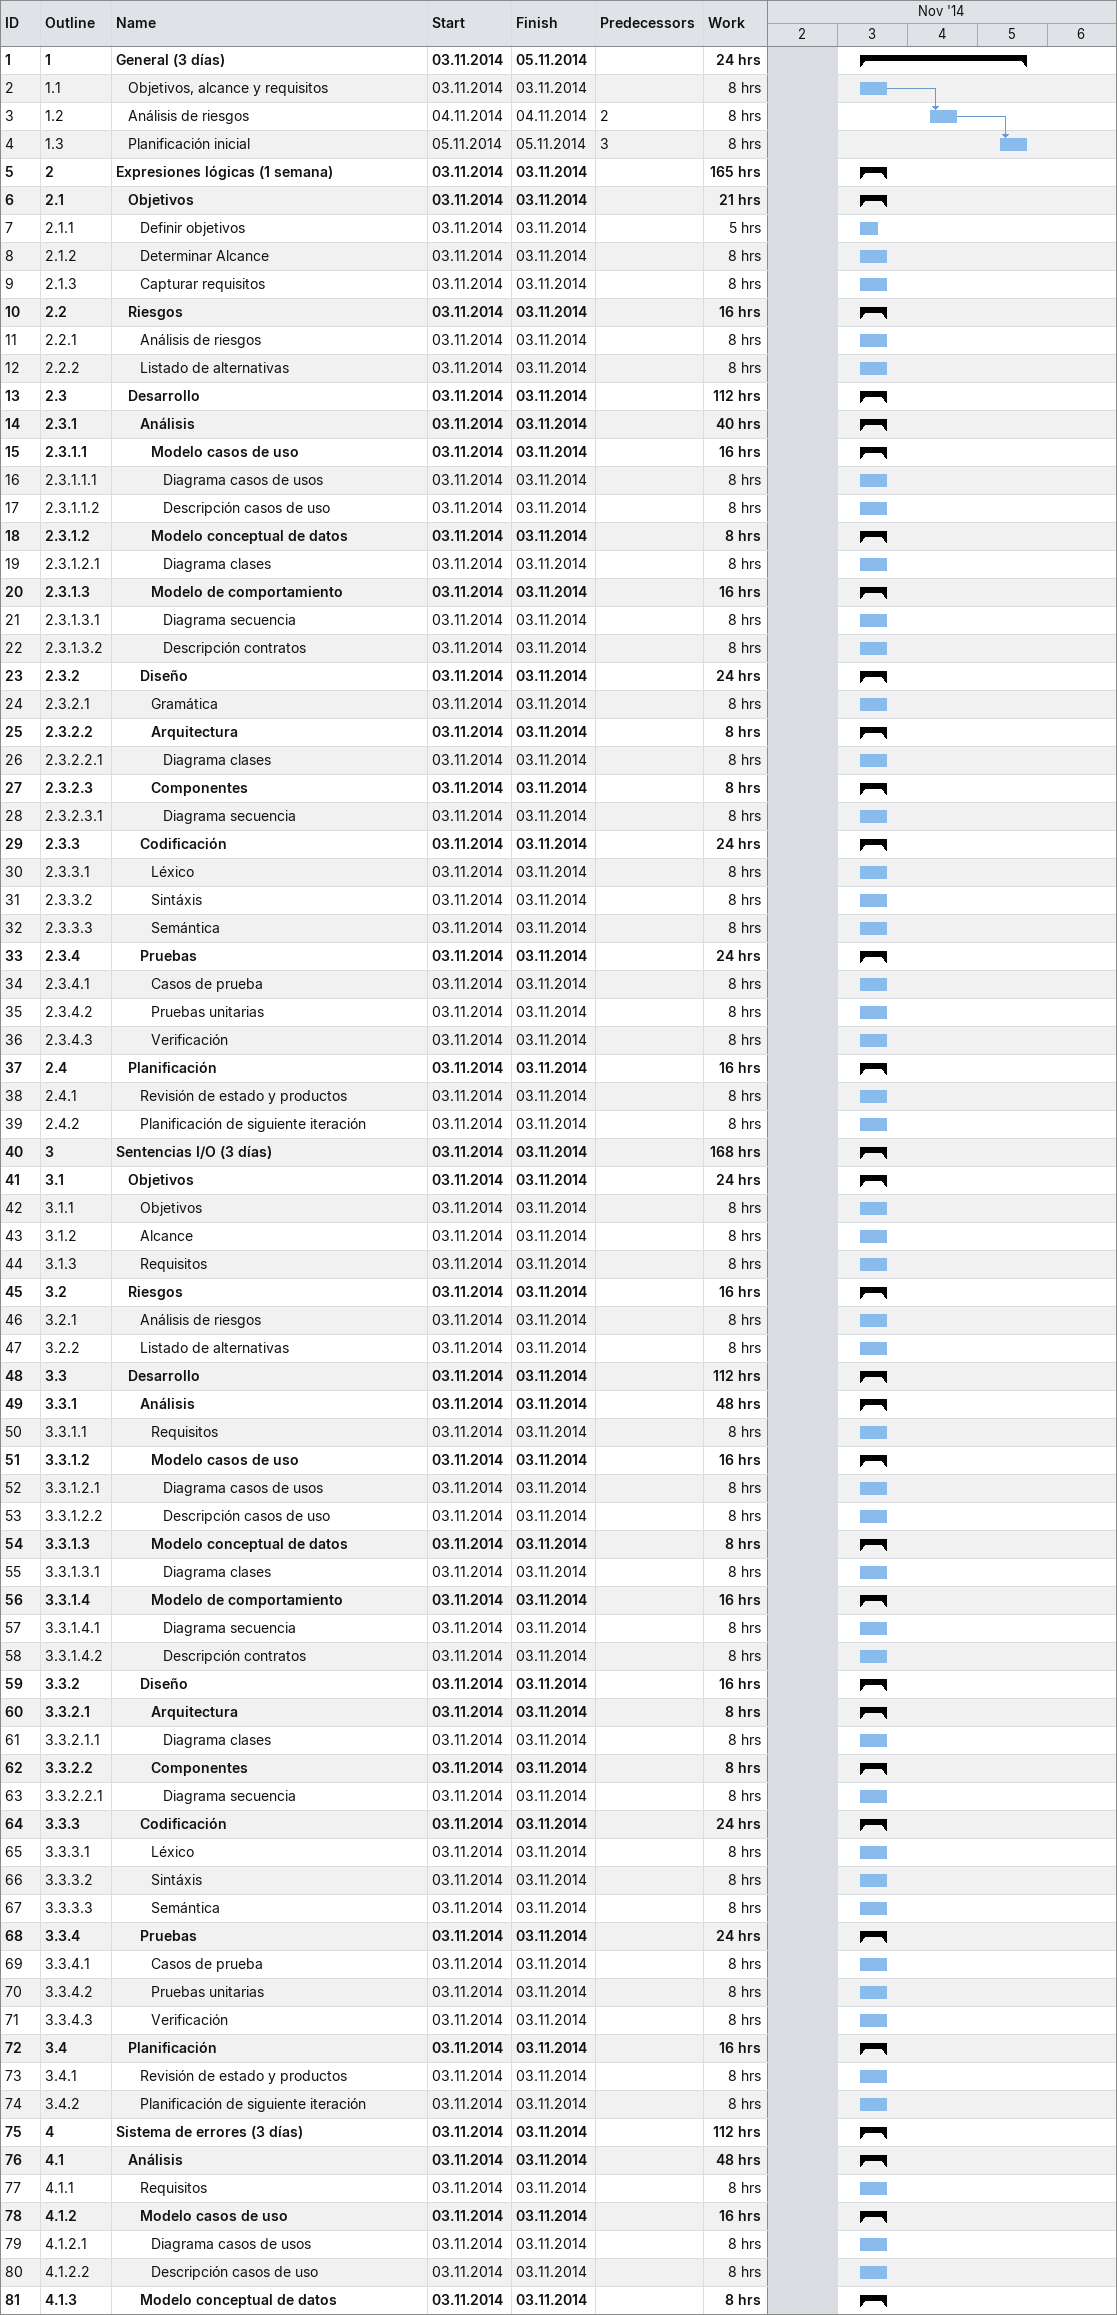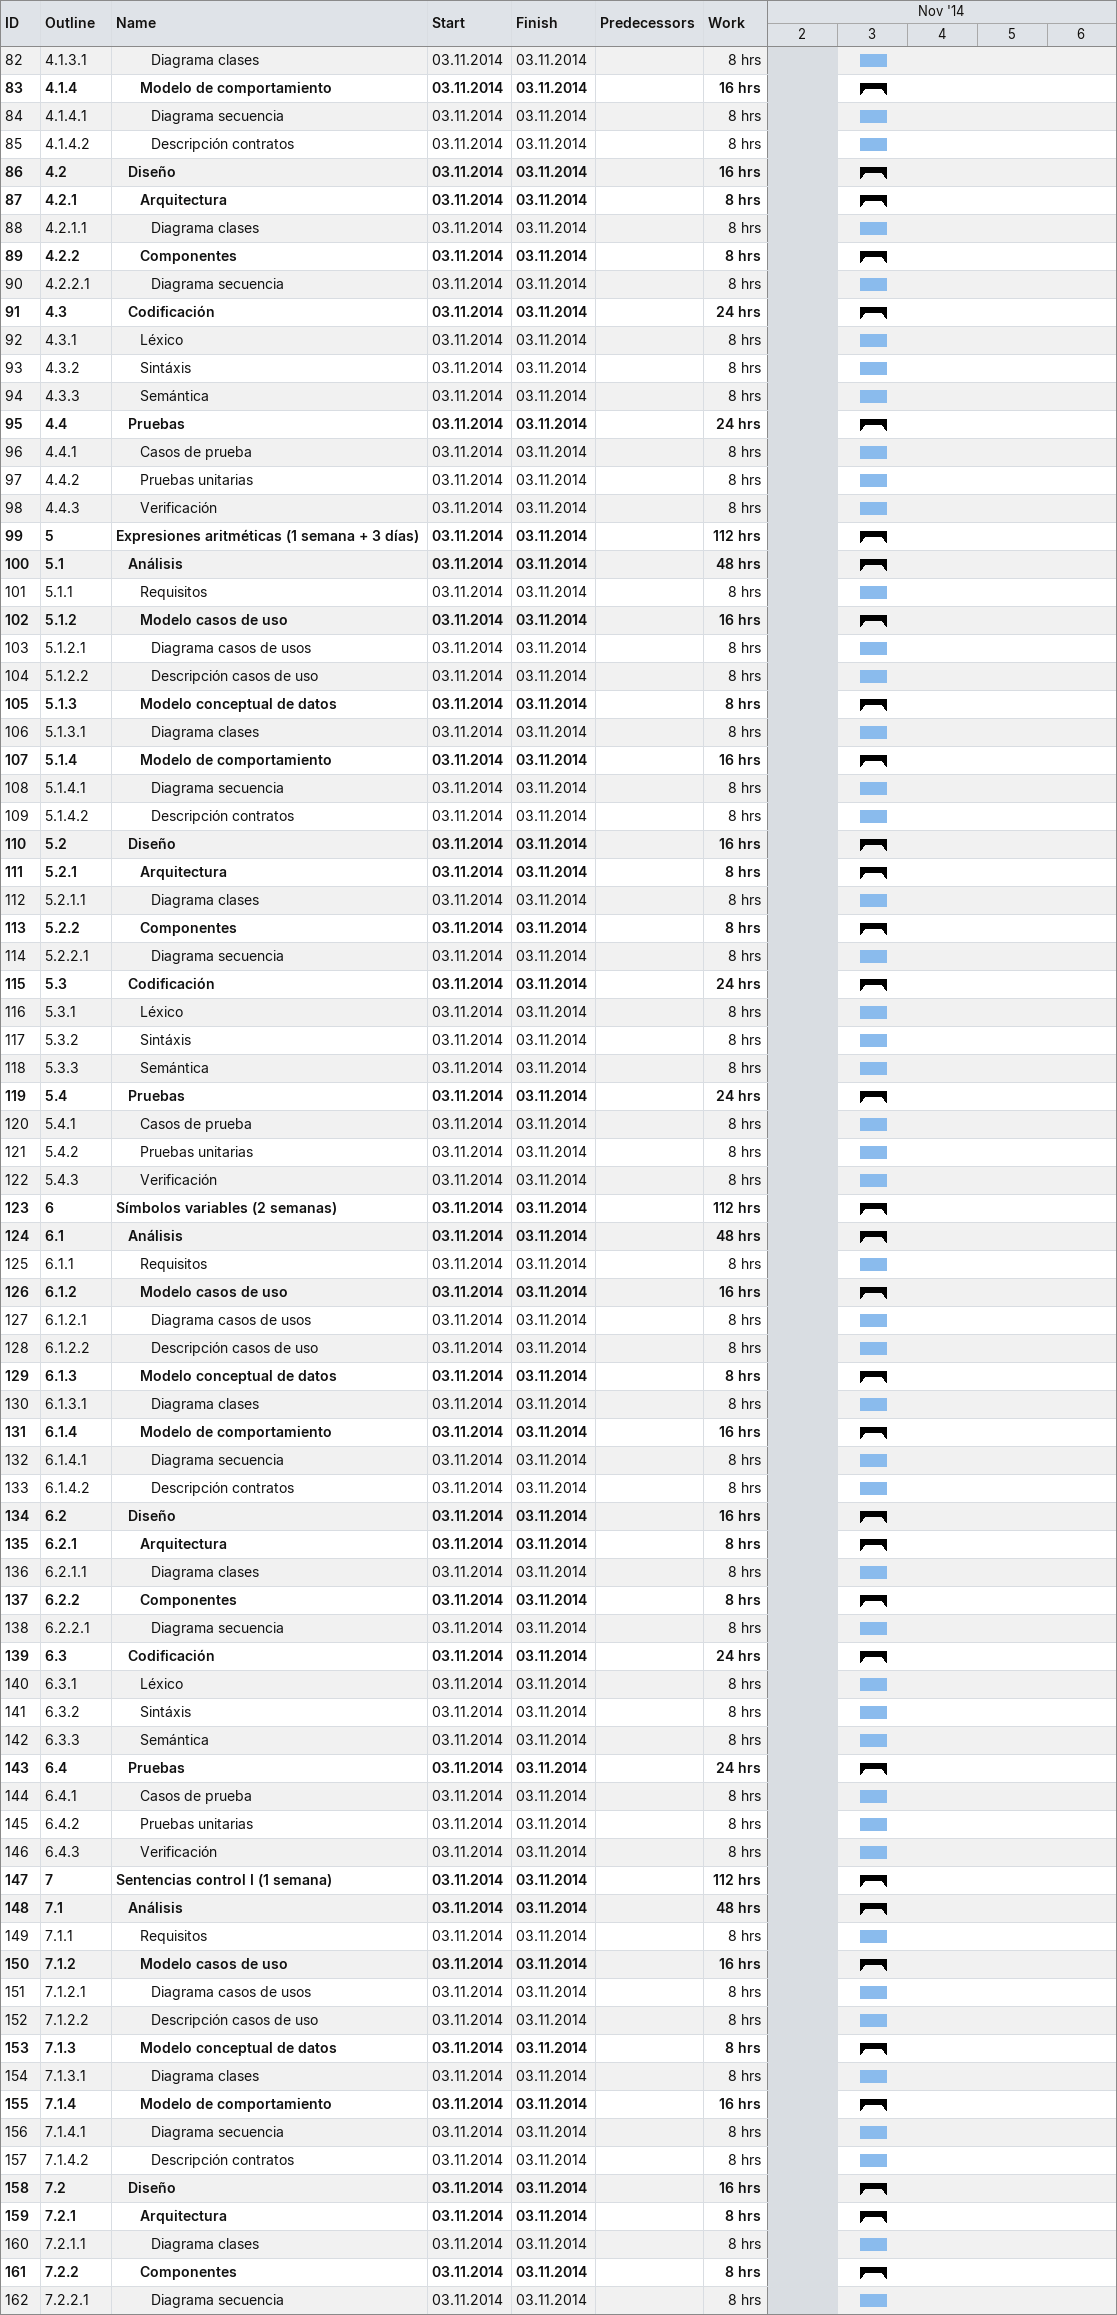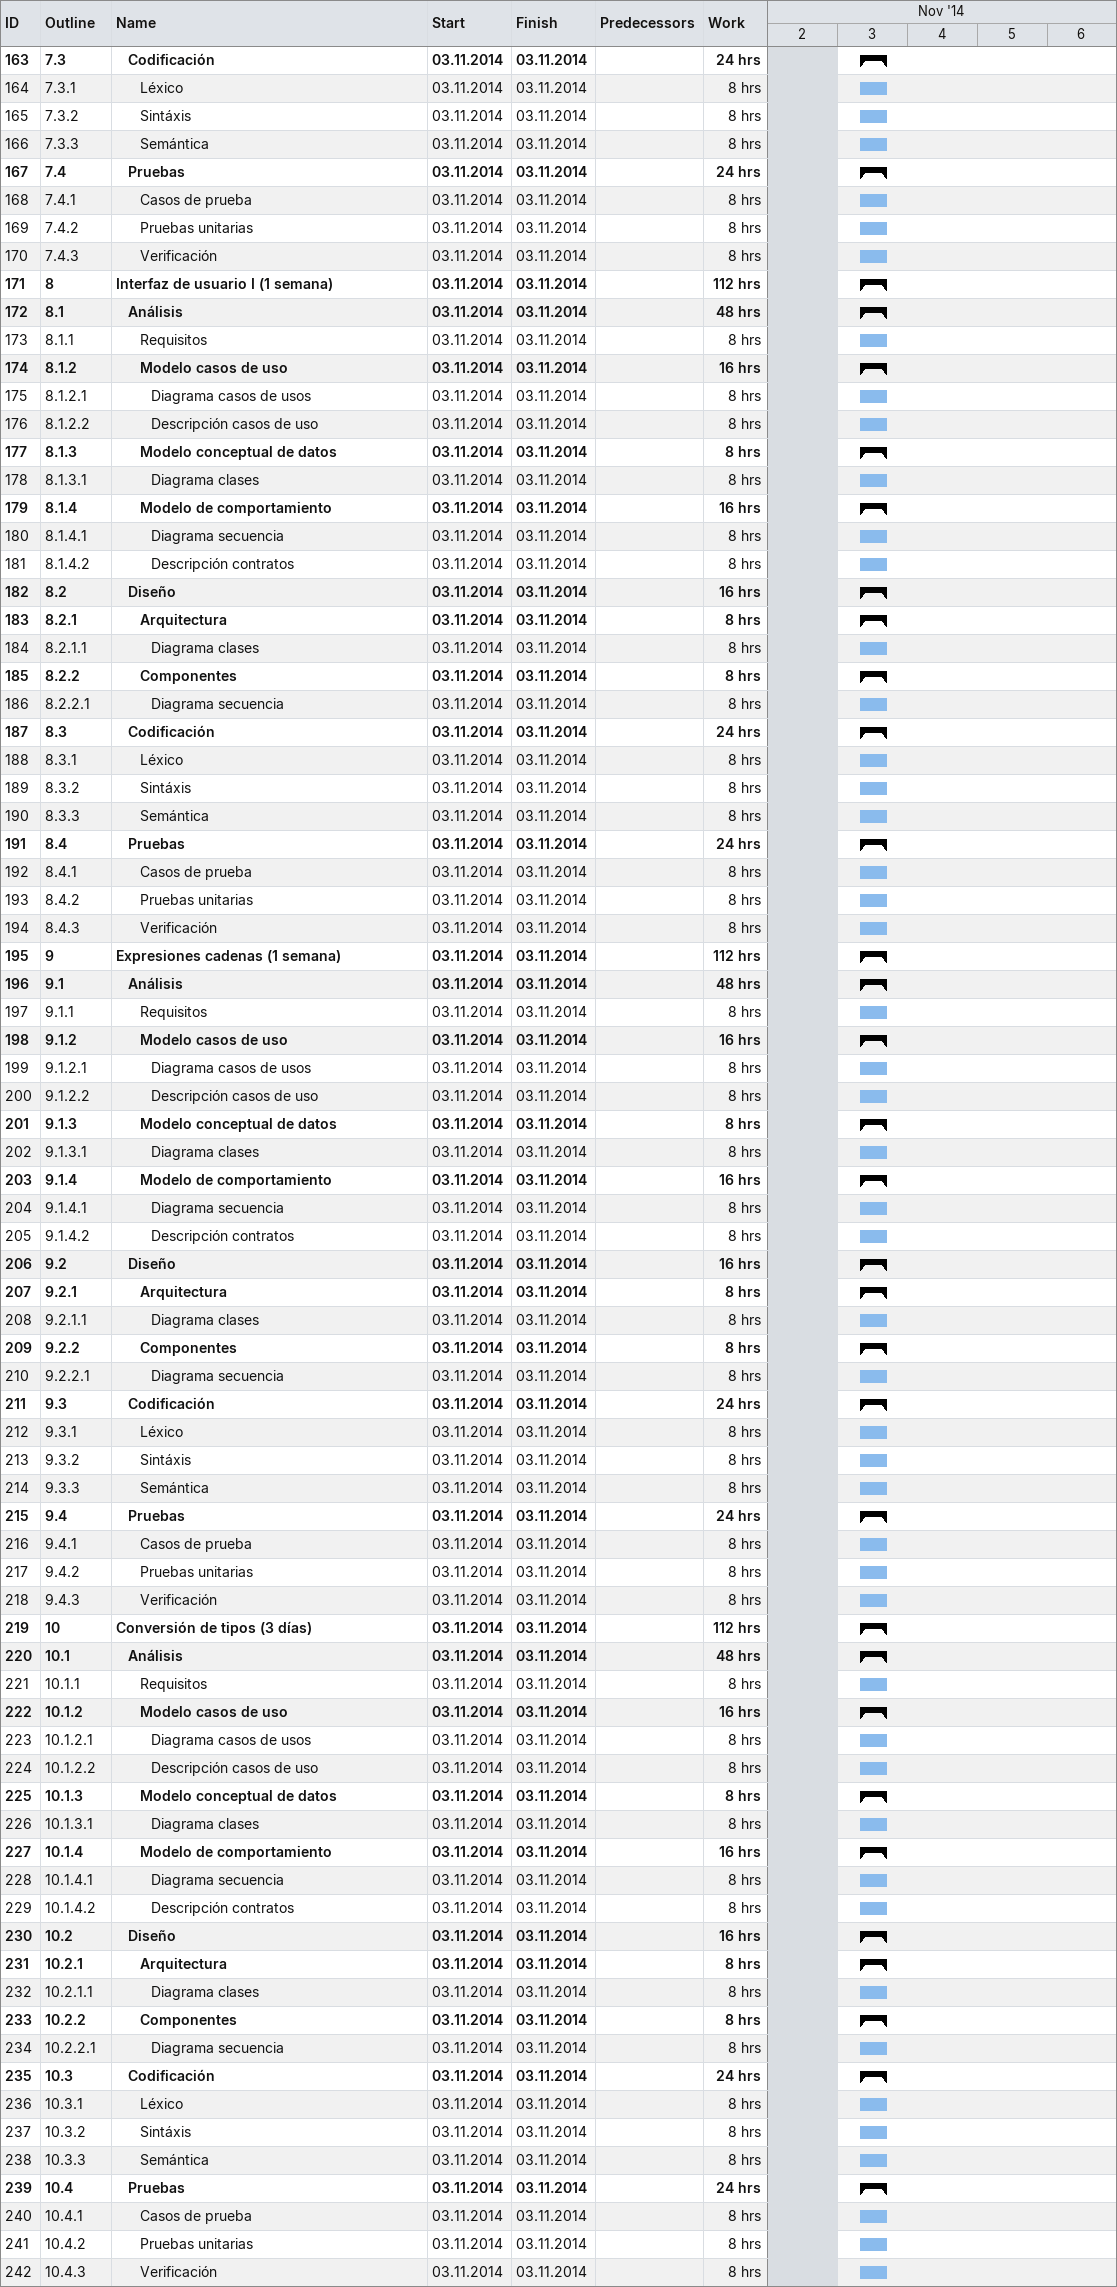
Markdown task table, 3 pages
| ID | WBS | Task | Start | Finish | Predecessors | Work (h) |
|---|---|---|---|---|---|---|
| 1 | 1 | **General (3 días)** | 2014-11-03 | 2014-11-05 |  | 24 |
| 2 | 1.1 | Objetivos, alcance y requisitos | 2014-11-03 | 2014-11-03 |  | 8 |
| 3 | 1.2 | Análisis de riesgos | 2014-11-04 | 2014-11-04 | 2 | 8 |
| 4 | 1.3 | Planificación inicial | 2014-11-05 | 2014-11-05 | 3 | 8 |
| 5 | 2 | **Expresiones lógicas (1 semana)** | 2014-11-03 | 2014-11-03 |  | 165 |
| 6 | 2.1 | **Objetivos** | 2014-11-03 | 2014-11-03 |  | 21 |
| 7 | 2.1.1 | Definir objetivos | 2014-11-03 | 2014-11-03 |  | 5 |
| 8 | 2.1.2 | Determinar Alcance | 2014-11-03 | 2014-11-03 |  | 8 |
| 9 | 2.1.3 | Capturar requisitos | 2014-11-03 | 2014-11-03 |  | 8 |
| 10 | 2.2 | **Riesgos** | 2014-11-03 | 2014-11-03 |  | 16 |
| 11 | 2.2.1 | Análisis de riesgos | 2014-11-03 | 2014-11-03 |  | 8 |
| 12 | 2.2.2 | Listado de alternativas | 2014-11-03 | 2014-11-03 |  | 8 |
| 13 | 2.3 | **Desarrollo** | 2014-11-03 | 2014-11-03 |  | 112 |
| 14 | 2.3.1 | **Análisis** | 2014-11-03 | 2014-11-03 |  | 40 |
| 15 | 2.3.1.1 | **Modelo casos de uso** | 2014-11-03 | 2014-11-03 |  | 16 |
| 16 | 2.3.1.1.1 | Diagrama casos de usos | 2014-11-03 | 2014-11-03 |  | 8 |
| 17 | 2.3.1.1.2 | Descripción casos de uso | 2014-11-03 | 2014-11-03 |  | 8 |
| 18 | 2.3.1.2 | **Modelo conceptual de datos** | 2014-11-03 | 2014-11-03 |  | 8 |
| 19 | 2.3.1.2.1 | Diagrama clases | 2014-11-03 | 2014-11-03 |  | 8 |
| 20 | 2.3.1.3 | **Modelo de comportamiento** | 2014-11-03 | 2014-11-03 |  | 16 |
| 21 | 2.3.1.3.1 | Diagrama secuencia | 2014-11-03 | 2014-11-03 |  | 8 |
| 22 | 2.3.1.3.2 | Descripción contratos | 2014-11-03 | 2014-11-03 |  | 8 |
| 23 | 2.3.2 | **Diseño** | 2014-11-03 | 2014-11-03 |  | 24 |
| 24 | 2.3.2.1 | Gramática | 2014-11-03 | 2014-11-03 |  | 8 |
| 25 | 2.3.2.2 | **Arquitectura** | 2014-11-03 | 2014-11-03 |  | 8 |
| 26 | 2.3.2.2.1 | Diagrama clases | 2014-11-03 | 2014-11-03 |  | 8 |
| 27 | 2.3.2.3 | **Componentes** | 2014-11-03 | 2014-11-03 |  | 8 |
| 28 | 2.3.2.3.1 | Diagrama secuencia | 2014-11-03 | 2014-11-03 |  | 8 |
| 29 | 2.3.3 | **Codificación** | 2014-11-03 | 2014-11-03 |  | 24 |
| 30 | 2.3.3.1 | Léxico | 2014-11-03 | 2014-11-03 |  | 8 |
| 31 | 2.3.3.2 | Sintáxis | 2014-11-03 | 2014-11-03 |  | 8 |
| 32 | 2.3.3.3 | Semántica | 2014-11-03 | 2014-11-03 |  | 8 |
| 33 | 2.3.4 | **Pruebas** | 2014-11-03 | 2014-11-03 |  | 24 |
| 34 | 2.3.4.1 | Casos de prueba | 2014-11-03 | 2014-11-03 |  | 8 |
| 35 | 2.3.4.2 | Pruebas unitarias | 2014-11-03 | 2014-11-03 |  | 8 |
| 36 | 2.3.4.3 | Verificación | 2014-11-03 | 2014-11-03 |  | 8 |
| 37 | 2.4 | **Planificación** | 2014-11-03 | 2014-11-03 |  | 16 |
| 38 | 2.4.1 | Revisión de estado y productos | 2014-11-03 | 2014-11-03 |  | 8 |
| 39 | 2.4.2 | Planificación de siguiente iteración | 2014-11-03 | 2014-11-03 |  | 8 |
| 40 | 3 | **Sentencias I/O (3 días)** | 2014-11-03 | 2014-11-03 |  | 168 |
| 41 | 3.1 | **Objetivos** | 2014-11-03 | 2014-11-03 |  | 24 |
| 42 | 3.1.1 | Objetivos | 2014-11-03 | 2014-11-03 |  | 8 |
| 43 | 3.1.2 | Alcance | 2014-11-03 | 2014-11-03 |  | 8 |
| 44 | 3.1.3 | Requisitos | 2014-11-03 | 2014-11-03 |  | 8 |
| 45 | 3.2 | **Riesgos** | 2014-11-03 | 2014-11-03 |  | 16 |
| 46 | 3.2.1 | Análisis de riesgos | 2014-11-03 | 2014-11-03 |  | 8 |
| 47 | 3.2.2 | Listado de alternativas | 2014-11-03 | 2014-11-03 |  | 8 |
| 48 | 3.3 | **Desarrollo** | 2014-11-03 | 2014-11-03 |  | 112 |
| 49 | 3.3.1 | **Análisis** | 2014-11-03 | 2014-11-03 |  | 48 |
| 50 | 3.3.1.1 | Requisitos | 2014-11-03 | 2014-11-03 |  | 8 |
| 51 | 3.3.1.2 | **Modelo casos de uso** | 2014-11-03 | 2014-11-03 |  | 16 |
| 52 | 3.3.1.2.1 | Diagrama casos de usos | 2014-11-03 | 2014-11-03 |  | 8 |
| 53 | 3.3.1.2.2 | Descripción casos de uso | 2014-11-03 | 2014-11-03 |  | 8 |
| 54 | 3.3.1.3 | **Modelo conceptual de datos** | 2014-11-03 | 2014-11-03 |  | 8 |
| 55 | 3.3.1.3.1 | Diagrama clases | 2014-11-03 | 2014-11-03 |  | 8 |
| 56 | 3.3.1.4 | **Modelo de comportamiento** | 2014-11-03 | 2014-11-03 |  | 16 |
| 57 | 3.3.1.4.1 | Diagrama secuencia | 2014-11-03 | 2014-11-03 |  | 8 |
| 58 | 3.3.1.4.2 | Descripción contratos | 2014-11-03 | 2014-11-03 |  | 8 |
| 59 | 3.3.2 | **Diseño** | 2014-11-03 | 2014-11-03 |  | 16 |
| 60 | 3.3.2.1 | **Arquitectura** | 2014-11-03 | 2014-11-03 |  | 8 |
| 61 | 3.3.2.1.1 | Diagrama clases | 2014-11-03 | 2014-11-03 |  | 8 |
| 62 | 3.3.2.2 | **Componentes** | 2014-11-03 | 2014-11-03 |  | 8 |
| 63 | 3.3.2.2.1 | Diagrama secuencia | 2014-11-03 | 2014-11-03 |  | 8 |
| 64 | 3.3.3 | **Codificación** | 2014-11-03 | 2014-11-03 |  | 24 |
| 65 | 3.3.3.1 | Léxico | 2014-11-03 | 2014-11-03 |  | 8 |
| 66 | 3.3.3.2 | Sintáxis | 2014-11-03 | 2014-11-03 |  | 8 |
| 67 | 3.3.3.3 | Semántica | 2014-11-03 | 2014-11-03 |  | 8 |
| 68 | 3.3.4 | **Pruebas** | 2014-11-03 | 2014-11-03 |  | 24 |
| 69 | 3.3.4.1 | Casos de prueba | 2014-11-03 | 2014-11-03 |  | 8 |
| 70 | 3.3.4.2 | Pruebas unitarias | 2014-11-03 | 2014-11-03 |  | 8 |
| 71 | 3.3.4.3 | Verificación | 2014-11-03 | 2014-11-03 |  | 8 |
| 72 | 3.4 | **Planificación** | 2014-11-03 | 2014-11-03 |  | 16 |
| 73 | 3.4.1 | Revisión de estado y productos | 2014-11-03 | 2014-11-03 |  | 8 |
| 74 | 3.4.2 | Planificación de siguiente iteración | 2014-11-03 | 2014-11-03 |  | 8 |
| 75 | 4 | **Sistema de errores (3 días)** | 2014-11-03 | 2014-11-03 |  | 112 |
| 76 | 4.1 | **Análisis** | 2014-11-03 | 2014-11-03 |  | 48 |
| 77 | 4.1.1 | Requisitos | 2014-11-03 | 2014-11-03 |  | 8 |
| 78 | 4.1.2 | **Modelo casos de uso** | 2014-11-03 | 2014-11-03 |  | 16 |
| 79 | 4.1.2.1 | Diagrama casos de usos | 2014-11-03 | 2014-11-03 |  | 8 |
| 80 | 4.1.2.2 | Descripción casos de uso | 2014-11-03 | 2014-11-03 |  | 8 |
| 81 | 4.1.3 | **Modelo conceptual de datos** | 2014-11-03 | 2014-11-03 |  | 8 |
| 82 | 4.1.3.1 | Diagrama clases | 2014-11-03 | 2014-11-03 |  | 8 |
| 83 | 4.1.4 | **Modelo de comportamiento** | 2014-11-03 | 2014-11-03 |  | 16 |
| 84 | 4.1.4.1 | Diagrama secuencia | 2014-11-03 | 2014-11-03 |  | 8 |
| 85 | 4.1.4.2 | Descripción contratos | 2014-11-03 | 2014-11-03 |  | 8 |
| 86 | 4.2 | **Diseño** | 2014-11-03 | 2014-11-03 |  | 16 |
| 87 | 4.2.1 | **Arquitectura** | 2014-11-03 | 2014-11-03 |  | 8 |
| 88 | 4.2.1.1 | Diagrama clases | 2014-11-03 | 2014-11-03 |  | 8 |
| 89 | 4.2.2 | **Componentes** | 2014-11-03 | 2014-11-03 |  | 8 |
| 90 | 4.2.2.1 | Diagrama secuencia | 2014-11-03 | 2014-11-03 |  | 8 |
| 91 | 4.3 | **Codificación** | 2014-11-03 | 2014-11-03 |  | 24 |
| 92 | 4.3.1 | Léxico | 2014-11-03 | 2014-11-03 |  | 8 |
| 93 | 4.3.2 | Sintáxis | 2014-11-03 | 2014-11-03 |  | 8 |
| 94 | 4.3.3 | Semántica | 2014-11-03 | 2014-11-03 |  | 8 |
| 95 | 4.4 | **Pruebas** | 2014-11-03 | 2014-11-03 |  | 24 |
| 96 | 4.4.1 | Casos de prueba | 2014-11-03 | 2014-11-03 |  | 8 |
| 97 | 4.4.2 | Pruebas unitarias | 2014-11-03 | 2014-11-03 |  | 8 |
| 98 | 4.4.3 | Verificación | 2014-11-03 | 2014-11-03 |  | 8 |
| 99 | 5 | **Expresiones aritméticas (1 semana + 3 días)** | 2014-11-03 | 2014-11-03 |  | 112 |
| 100 | 5.1 | **Análisis** | 2014-11-03 | 2014-11-03 |  | 48 |
| 101 | 5.1.1 | Requisitos | 2014-11-03 | 2014-11-03 |  | 8 |
| 102 | 5.1.2 | **Modelo casos de uso** | 2014-11-03 | 2014-11-03 |  | 16 |
| 103 | 5.1.2.1 | Diagrama casos de usos | 2014-11-03 | 2014-11-03 |  | 8 |
| 104 | 5.1.2.2 | Descripción casos de uso | 2014-11-03 | 2014-11-03 |  | 8 |
| 105 | 5.1.3 | **Modelo conceptual de datos** | 2014-11-03 | 2014-11-03 |  | 8 |
| 106 | 5.1.3.1 | Diagrama clases | 2014-11-03 | 2014-11-03 |  | 8 |
| 107 | 5.1.4 | **Modelo de comportamiento** | 2014-11-03 | 2014-11-03 |  | 16 |
| 108 | 5.1.4.1 | Diagrama secuencia | 2014-11-03 | 2014-11-03 |  | 8 |
| 109 | 5.1.4.2 | Descripción contratos | 2014-11-03 | 2014-11-03 |  | 8 |
| 110 | 5.2 | **Diseño** | 2014-11-03 | 2014-11-03 |  | 16 |
| 111 | 5.2.1 | **Arquitectura** | 2014-11-03 | 2014-11-03 |  | 8 |
| 112 | 5.2.1.1 | Diagrama clases | 2014-11-03 | 2014-11-03 |  | 8 |
| 113 | 5.2.2 | **Componentes** | 2014-11-03 | 2014-11-03 |  | 8 |
| 114 | 5.2.2.1 | Diagrama secuencia | 2014-11-03 | 2014-11-03 |  | 8 |
| 115 | 5.3 | **Codificación** | 2014-11-03 | 2014-11-03 |  | 24 |
| 116 | 5.3.1 | Léxico | 2014-11-03 | 2014-11-03 |  | 8 |
| 117 | 5.3.2 | Sintáxis | 2014-11-03 | 2014-11-03 |  | 8 |
| 118 | 5.3.3 | Semántica | 2014-11-03 | 2014-11-03 |  | 8 |
| 119 | 5.4 | **Pruebas** | 2014-11-03 | 2014-11-03 |  | 24 |
| 120 | 5.4.1 | Casos de prueba | 2014-11-03 | 2014-11-03 |  | 8 |
| 121 | 5.4.2 | Pruebas unitarias | 2014-11-03 | 2014-11-03 |  | 8 |
| 122 | 5.4.3 | Verificación | 2014-11-03 | 2014-11-03 |  | 8 |
| 123 | 6 | **Símbolos variables (2 semanas)** | 2014-11-03 | 2014-11-03 |  | 112 |
| 124 | 6.1 | **Análisis** | 2014-11-03 | 2014-11-03 |  | 48 |
| 125 | 6.1.1 | Requisitos | 2014-11-03 | 2014-11-03 |  | 8 |
| 126 | 6.1.2 | **Modelo casos de uso** | 2014-11-03 | 2014-11-03 |  | 16 |
| 127 | 6.1.2.1 | Diagrama casos de usos | 2014-11-03 | 2014-11-03 |  | 8 |
| 128 | 6.1.2.2 | Descripción casos de uso | 2014-11-03 | 2014-11-03 |  | 8 |
| 129 | 6.1.3 | **Modelo conceptual de datos** | 2014-11-03 | 2014-11-03 |  | 8 |
| 130 | 6.1.3.1 | Diagrama clases | 2014-11-03 | 2014-11-03 |  | 8 |
| 131 | 6.1.4 | **Modelo de comportamiento** | 2014-11-03 | 2014-11-03 |  | 16 |
| 132 | 6.1.4.1 | Diagrama secuencia | 2014-11-03 | 2014-11-03 |  | 8 |
| 133 | 6.1.4.2 | Descripción contratos | 2014-11-03 | 2014-11-03 |  | 8 |
| 134 | 6.2 | **Diseño** | 2014-11-03 | 2014-11-03 |  | 16 |
| 135 | 6.2.1 | **Arquitectura** | 2014-11-03 | 2014-11-03 |  | 8 |
| 136 | 6.2.1.1 | Diagrama clases | 2014-11-03 | 2014-11-03 |  | 8 |
| 137 | 6.2.2 | **Componentes** | 2014-11-03 | 2014-11-03 |  | 8 |
| 138 | 6.2.2.1 | Diagrama secuencia | 2014-11-03 | 2014-11-03 |  | 8 |
| 139 | 6.3 | **Codificación** | 2014-11-03 | 2014-11-03 |  | 24 |
| 140 | 6.3.1 | Léxico | 2014-11-03 | 2014-11-03 |  | 8 |
| 141 | 6.3.2 | Sintáxis | 2014-11-03 | 2014-11-03 |  | 8 |
| 142 | 6.3.3 | Semántica | 2014-11-03 | 2014-11-03 |  | 8 |
| 143 | 6.4 | **Pruebas** | 2014-11-03 | 2014-11-03 |  | 24 |
| 144 | 6.4.1 | Casos de prueba | 2014-11-03 | 2014-11-03 |  | 8 |
| 145 | 6.4.2 | Pruebas unitarias | 2014-11-03 | 2014-11-03 |  | 8 |
| 146 | 6.4.3 | Verificación | 2014-11-03 | 2014-11-03 |  | 8 |
| 147 | 7 | **Sentencias control I (1 semana)** | 2014-11-03 | 2014-11-03 |  | 112 |
| 148 | 7.1 | **Análisis** | 2014-11-03 | 2014-11-03 |  | 48 |
| 149 | 7.1.1 | Requisitos | 2014-11-03 | 2014-11-03 |  | 8 |
| 150 | 7.1.2 | **Modelo casos de uso** | 2014-11-03 | 2014-11-03 |  | 16 |
| 151 | 7.1.2.1 | Diagrama casos de usos | 2014-11-03 | 2014-11-03 |  | 8 |
| 152 | 7.1.2.2 | Descripción casos de uso | 2014-11-03 | 2014-11-03 |  | 8 |
| 153 | 7.1.3 | **Modelo conceptual de datos** | 2014-11-03 | 2014-11-03 |  | 8 |
| 154 | 7.1.3.1 | Diagrama clases | 2014-11-03 | 2014-11-03 |  | 8 |
| 155 | 7.1.4 | **Modelo de comportamiento** | 2014-11-03 | 2014-11-03 |  | 16 |
| 156 | 7.1.4.1 | Diagrama secuencia | 2014-11-03 | 2014-11-03 |  | 8 |
| 157 | 7.1.4.2 | Descripción contratos | 2014-11-03 | 2014-11-03 |  | 8 |
| 158 | 7.2 | **Diseño** | 2014-11-03 | 2014-11-03 |  | 16 |
| 159 | 7.2.1 | **Arquitectura** | 2014-11-03 | 2014-11-03 |  | 8 |
| 160 | 7.2.1.1 | Diagrama clases | 2014-11-03 | 2014-11-03 |  | 8 |
| 161 | 7.2.2 | **Componentes** | 2014-11-03 | 2014-11-03 |  | 8 |
| 162 | 7.2.2.1 | Diagrama secuencia | 2014-11-03 | 2014-11-03 |  | 8 |
| 163 | 7.3 | **Codificación** | 2014-11-03 | 2014-11-03 |  | 24 |
| 164 | 7.3.1 | Léxico | 2014-11-03 | 2014-11-03 |  | 8 |
| 165 | 7.3.2 | Sintáxis | 2014-11-03 | 2014-11-03 |  | 8 |
| 166 | 7.3.3 | Semántica | 2014-11-03 | 2014-11-03 |  | 8 |
| 167 | 7.4 | **Pruebas** | 2014-11-03 | 2014-11-03 |  | 24 |
| 168 | 7.4.1 | Casos de prueba | 2014-11-03 | 2014-11-03 |  | 8 |
| 169 | 7.4.2 | Pruebas unitarias | 2014-11-03 | 2014-11-03 |  | 8 |
| 170 | 7.4.3 | Verificación | 2014-11-03 | 2014-11-03 |  | 8 |
| 171 | 8 | **Interfaz de usuario I (1 semana)** | 2014-11-03 | 2014-11-03 |  | 112 |
| 172 | 8.1 | **Análisis** | 2014-11-03 | 2014-11-03 |  | 48 |
| 173 | 8.1.1 | Requisitos | 2014-11-03 | 2014-11-03 |  | 8 |
| 174 | 8.1.2 | **Modelo casos de uso** | 2014-11-03 | 2014-11-03 |  | 16 |
| 175 | 8.1.2.1 | Diagrama casos de usos | 2014-11-03 | 2014-11-03 |  | 8 |
| 176 | 8.1.2.2 | Descripción casos de uso | 2014-11-03 | 2014-11-03 |  | 8 |
| 177 | 8.1.3 | **Modelo conceptual de datos** | 2014-11-03 | 2014-11-03 |  | 8 |
| 178 | 8.1.3.1 | Diagrama clases | 2014-11-03 | 2014-11-03 |  | 8 |
| 179 | 8.1.4 | **Modelo de comportamiento** | 2014-11-03 | 2014-11-03 |  | 16 |
| 180 | 8.1.4.1 | Diagrama secuencia | 2014-11-03 | 2014-11-03 |  | 8 |
| 181 | 8.1.4.2 | Descripción contratos | 2014-11-03 | 2014-11-03 |  | 8 |
| 182 | 8.2 | **Diseño** | 2014-11-03 | 2014-11-03 |  | 16 |
| 183 | 8.2.1 | **Arquitectura** | 2014-11-03 | 2014-11-03 |  | 8 |
| 184 | 8.2.1.1 | Diagrama clases | 2014-11-03 | 2014-11-03 |  | 8 |
| 185 | 8.2.2 | **Componentes** | 2014-11-03 | 2014-11-03 |  | 8 |
| 186 | 8.2.2.1 | Diagrama secuencia | 2014-11-03 | 2014-11-03 |  | 8 |
| 187 | 8.3 | **Codificación** | 2014-11-03 | 2014-11-03 |  | 24 |
| 188 | 8.3.1 | Léxico | 2014-11-03 | 2014-11-03 |  | 8 |
| 189 | 8.3.2 | Sintáxis | 2014-11-03 | 2014-11-03 |  | 8 |
| 190 | 8.3.3 | Semántica | 2014-11-03 | 2014-11-03 |  | 8 |
| 191 | 8.4 | **Pruebas** | 2014-11-03 | 2014-11-03 |  | 24 |
| 192 | 8.4.1 | Casos de prueba | 2014-11-03 | 2014-11-03 |  | 8 |
| 193 | 8.4.2 | Pruebas unitarias | 2014-11-03 | 2014-11-03 |  | 8 |
| 194 | 8.4.3 | Verificación | 2014-11-03 | 2014-11-03 |  | 8 |
| 195 | 9 | **Expresiones cadenas (1 semana)** | 2014-11-03 | 2014-11-03 |  | 112 |
| 196 | 9.1 | **Análisis** | 2014-11-03 | 2014-11-03 |  | 48 |
| 197 | 9.1.1 | Requisitos | 2014-11-03 | 2014-11-03 |  | 8 |
| 198 | 9.1.2 | **Modelo casos de uso** | 2014-11-03 | 2014-11-03 |  | 16 |
| 199 | 9.1.2.1 | Diagrama casos de usos | 2014-11-03 | 2014-11-03 |  | 8 |
| 200 | 9.1.2.2 | Descripción casos de uso | 2014-11-03 | 2014-11-03 |  | 8 |
| 201 | 9.1.3 | **Modelo conceptual de datos** | 2014-11-03 | 2014-11-03 |  | 8 |
| 202 | 9.1.3.1 | Diagrama clases | 2014-11-03 | 2014-11-03 |  | 8 |
| 203 | 9.1.4 | **Modelo de comportamiento** | 2014-11-03 | 2014-11-03 |  | 16 |
| 204 | 9.1.4.1 | Diagrama secuencia | 2014-11-03 | 2014-11-03 |  | 8 |
| 205 | 9.1.4.2 | Descripción contratos | 2014-11-03 | 2014-11-03 |  | 8 |
| 206 | 9.2 | **Diseño** | 2014-11-03 | 2014-11-03 |  | 16 |
| 207 | 9.2.1 | **Arquitectura** | 2014-11-03 | 2014-11-03 |  | 8 |
| 208 | 9.2.1.1 | Diagrama clases | 2014-11-03 | 2014-11-03 |  | 8 |
| 209 | 9.2.2 | **Componentes** | 2014-11-03 | 2014-11-03 |  | 8 |
| 210 | 9.2.2.1 | Diagrama secuencia | 2014-11-03 | 2014-11-03 |  | 8 |
| 211 | 9.3 | **Codificación** | 2014-11-03 | 2014-11-03 |  | 24 |
| 212 | 9.3.1 | Léxico | 2014-11-03 | 2014-11-03 |  | 8 |
| 213 | 9.3.2 | Sintáxis | 2014-11-03 | 2014-11-03 |  | 8 |
| 214 | 9.3.3 | Semántica | 2014-11-03 | 2014-11-03 |  | 8 |
| 215 | 9.4 | **Pruebas** | 2014-11-03 | 2014-11-03 |  | 24 |
| 216 | 9.4.1 | Casos de prueba | 2014-11-03 | 2014-11-03 |  | 8 |
| 217 | 9.4.2 | Pruebas unitarias | 2014-11-03 | 2014-11-03 |  | 8 |
| 218 | 9.4.3 | Verificación | 2014-11-03 | 2014-11-03 |  | 8 |
| 219 | 10 | **Conversión de tipos (3 días)** | 2014-11-03 | 2014-11-03 |  | 112 |
| 220 | 10.1 | **Análisis** | 2014-11-03 | 2014-11-03 |  | 48 |
| 221 | 10.1.1 | Requisitos | 2014-11-03 | 2014-11-03 |  | 8 |
| 222 | 10.1.2 | **Modelo casos de uso** | 2014-11-03 | 2014-11-03 |  | 16 |
| 223 | 10.1.2.1 | Diagrama casos de usos | 2014-11-03 | 2014-11-03 |  | 8 |
| 224 | 10.1.2.2 | Descripción casos de uso | 2014-11-03 | 2014-11-03 |  | 8 |
| 225 | 10.1.3 | **Modelo conceptual de datos** | 2014-11-03 | 2014-11-03 |  | 8 |
| 226 | 10.1.3.1 | Diagrama clases | 2014-11-03 | 2014-11-03 |  | 8 |
| 227 | 10.1.4 | **Modelo de comportamiento** | 2014-11-03 | 2014-11-03 |  | 16 |
| 228 | 10.1.4.1 | Diagrama secuencia | 2014-11-03 | 2014-11-03 |  | 8 |
| 229 | 10.1.4.2 | Descripción contratos | 2014-11-03 | 2014-11-03 |  | 8 |
| 230 | 10.2 | **Diseño** | 2014-11-03 | 2014-11-03 |  | 16 |
| 231 | 10.2.1 | **Arquitectura** | 2014-11-03 | 2014-11-03 |  | 8 |
| 232 | 10.2.1.1 | Diagrama clases | 2014-11-03 | 2014-11-03 |  | 8 |
| 233 | 10.2.2 | **Componentes** | 2014-11-03 | 2014-11-03 |  | 8 |
| 234 | 10.2.2.1 | Diagrama secuencia | 2014-11-03 | 2014-11-03 |  | 8 |
| 235 | 10.3 | **Codificación** | 2014-11-03 | 2014-11-03 |  | 24 |
| 236 | 10.3.1 | Léxico | 2014-11-03 | 2014-11-03 |  | 8 |
| 237 | 10.3.2 | Sintáxis | 2014-11-03 | 2014-11-03 |  | 8 |
| 238 | 10.3.3 | Semántica | 2014-11-03 | 2014-11-03 |  | 8 |
| 239 | 10.4 | **Pruebas** | 2014-11-03 | 2014-11-03 |  | 24 |
| 240 | 10.4.1 | Casos de prueba | 2014-11-03 | 2014-11-03 |  | 8 |
| 241 | 10.4.2 | Pruebas unitarias | 2014-11-03 | 2014-11-03 |  | 8 |
| 242 | 10.4.3 | Verificación | 2014-11-03 | 2014-11-03 |  | 8 |
